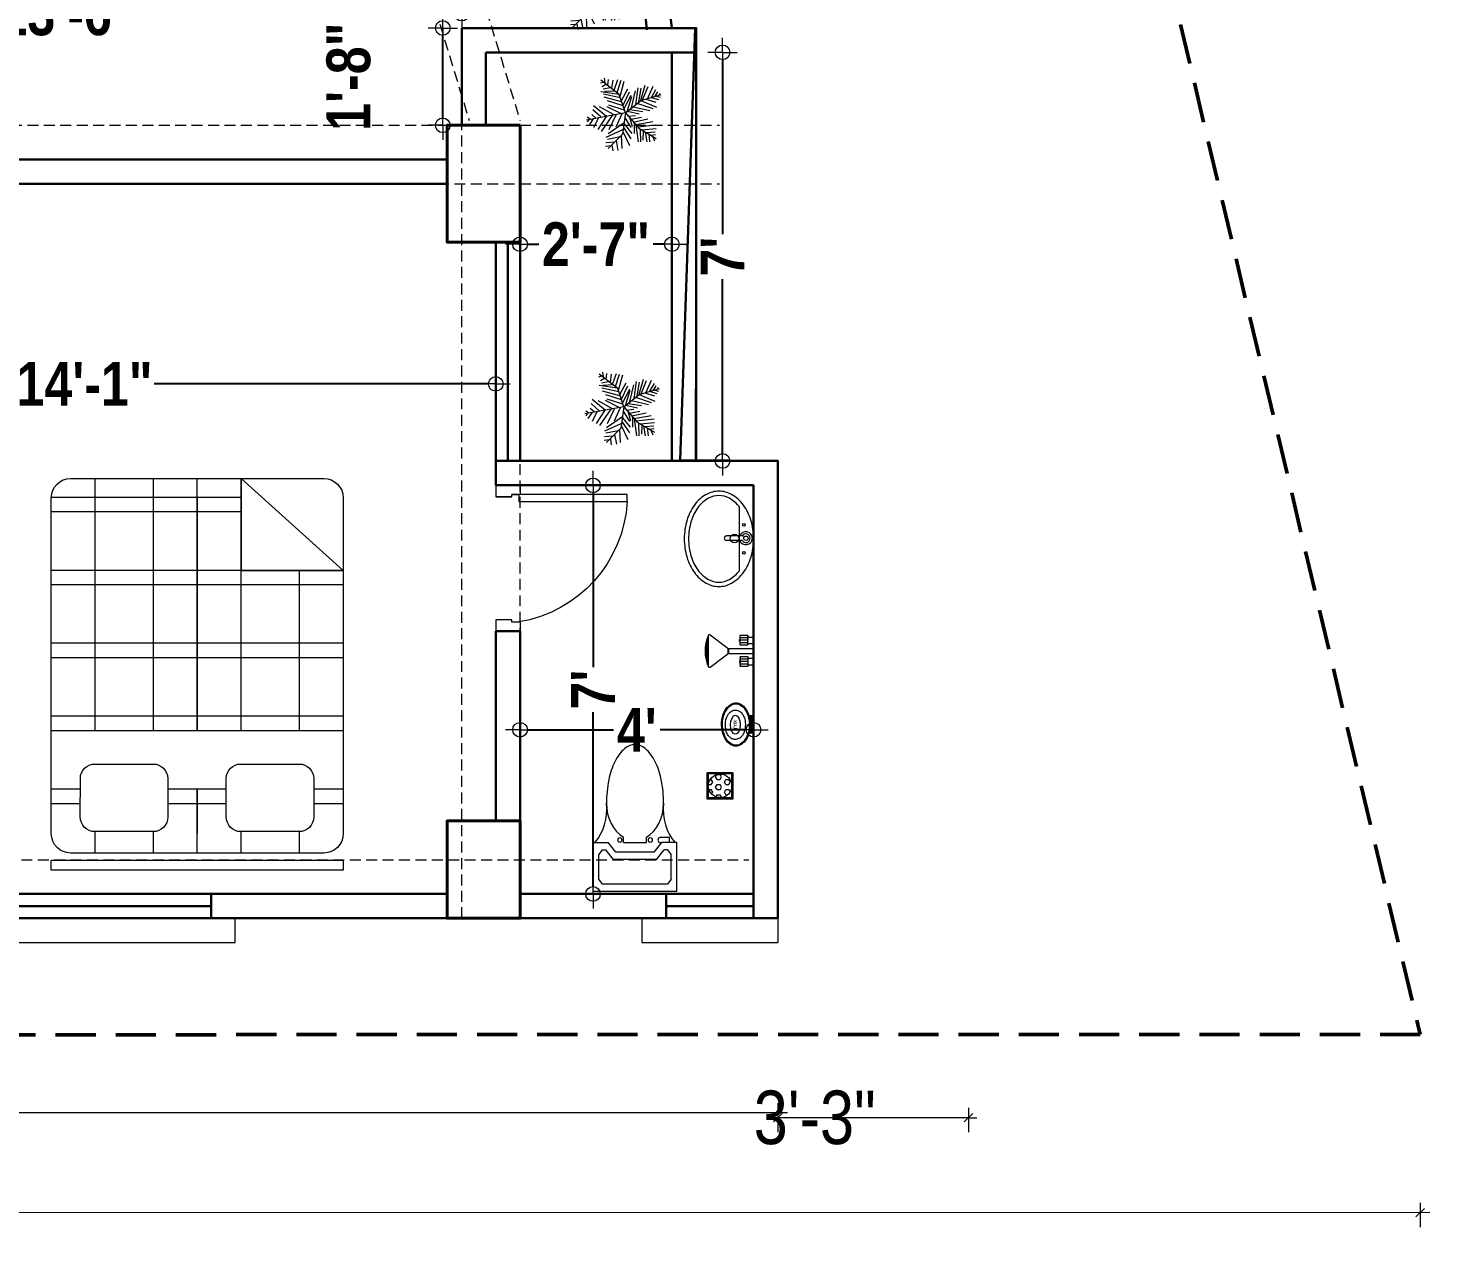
# Model space of a CAD drawing. Header units: inches. Extents: x 64086 to 138972, y -13497 to 16809.
# Drawn here: x 97762.7 to 98050.9, y -10913.1 to -10662.4 of the extents above; entities that cross this region are included whole.
import ezdxf

# ---------------------------------------------------------------- set-up
doc = ezdxf.new("R2010")
doc.units = ezdxf.units.IN
doc.header["$LTSCALE"] = 0.5
doc.header["$MEASUREMENT"] = 0
doc.header["$PDMODE"] = 2
doc.linetypes.add('DASHED', pattern=[0.75, 0.5, -0.25])
doc.layers.get('0').update_dxf_attribs({"lineweight": 13})
for name, color, linetype, lineweight in [('A-TOIL', 6, 'Continuous', 15), ('BEAM 2', 87, 'Continuous', 15), ('Boundary', 6, 'DASHED', 50), ('Column', 1, 'Continuous', 40), ('DIM', 5, 'Continuous', 13), ('DOOR', 30, 'Continuous', 20), ('e-tv+tel', 5, 'Continuous', 25), ('fixture', 24, 'Continuous', 13), ('fur', 42, 'Continuous', 15), ('FURNITUER', 45, 'Continuous', 15), ('P-BASIN1', 6, 'Continuous', 15), ('P-COMMODE', 6, 'Continuous', 15), ('P-FLOOR-DRAIN', 4, 'Continuous', 15), ('P-SHOWER', 7, 'Continuous', 15), ('plant', 70, 'Continuous', 5), ('railing', 30, 'Continuous', 15), ('Raling', 35, 'Continuous', 20), ('TEXT', 7, 'Continuous', 13), ('WALL', 7, 'Continuous', 30), ('WALL-0', 7, 'Continuous', 18), ('Wall_20', 253, 'Continuous', 20)]:
    doc.layers.add(name, color=color, linetype=linetype, lineweight=lineweight)
doc.layers.add('FURNITURE', color=157, linetype='Continuous')
doc.styles.add('1', font='ARIALN.TTF')
doc.styles.get("Standard").update_dxf_attribs({"font": 'ARIALNB.TTF'})
doc.dimstyles.new('Column Dim', dxfattribs={"dimtxt": 9, "dimasz": 1.5, "dimexe": 13.25, "dimexo": 11, "dimgap": 1, "dimtad": 0, "dimdec": 1, "dimzin": 0, "dimdsep": 46, "dimlunit": 4, "dimtxsty": 'Standard', "dimblk": 'DIM', "dimcen": 0, "dimse1": 1, "dimse2": 1, "dimclrd": 5, "dimclre": 5, "dimclrt": 7, "dimadec": 0, "dimazin": 0, "dimtfac": 1, "dimtdec": 1, "dimtofl": 0, "dimtmove": 2, "dimatfit": 3, "dimldrblk": 'DIM', "dimfxl": 1, "dimtolj": 1, "dimtzin": 0, "dimarcsym": 0})
doc.dimstyles.new('DIM-1-2', dxfattribs={"dimtxt": 8, "dimasz": 1.75, "dimexe": 3, "dimexo": 2, "dimgap": 3, "dimtad": 0, "dimdec": 0, "dimzin": 3, "dimdsep": 46, "dimlunit": 4, "dimtxsty": '1', "dimblk": 'OBLIQUE', "dimcen": 1, "dimdle": 2, "dimclrd": 256, "dimclre": 256, "dimclrt": 256, "dimadec": 0, "dimazin": 0, "dimtfac": 0.75, "dimtdec": 0, "dimtmove": 1, "dimatfit": 3, "dimldrblk": 'OBLIQUE', "dimfxl": 1, "dimtolj": 1, "dimtzin": 0, "dimlwd": -1, "dimlwe": -1, "dimarcsym": 0})
pattern_1 = [(225, (19362.28457, 30685.39488), (-0.0883883476, 0.0883883476), [])]

# ---------------------------------------------------------------- blocks, each defined once
blk = doc.blocks.new('toilet d')
at = {"layer": 'railing'}
for p, q in [((98951.72, -21113.88), (98951.72, -21091.64)), ((98951.72, -21091.64), (98953.15, -21091.64)), ((98953.15, -21091.64), (98953.15, -21113.88)), ((98925.06, -21118.64), (98925.06, -21113.64)), ((98927, -21113.64), (98925.06, -21113.64)), ((98955.06, -21113.64), (98953.15, -21113.64)), ((98955.06, -21113.64), (98955.06, -21118.64)), ((98926.96, -21113.88), (98926.96, -21115.31)), ((98926.96, -21113.88), (98926.96, -21115.31)), ((98926.96, -21115.31), (98927.44, -21115.31)), ((98927.44, -21115.31), (98927.44, -21118.64)), ((98927.44, -21115.31), (98927.44, -21118.64)), ((98953.15, -21113.88), (98951.72, -21113.88)), ((98952.68, -21115.31), (98952.68, -21118.64)), ((98952.68, -21118.64), (98952.68, -21115.31)), ((98952.68, -21115.31), (98953.15, -21115.31)), ((98953.15, -21113.88), (98953.15, -21115.31)), ((98953.15, -21115.31), (98953.15, -21113.88)), ((98927.44, -21118.64), (98925.06, -21118.64)), ((98955.06, -21118.64), (98952.68, -21118.64))]:
    blk.add_line(p, q, dxfattribs=at)
blk.add_arc((98953.17, -21118.15), 26.55, 93.112, 170.7406, dxfattribs=at)
blk = doc.blocks.new('_Oblique')
at = {"color": 0, "linetype": 'ByBlock', "lineweight": -2}
blk.add_line((-0.5, -0.5), (0.5, 0.5), dxfattribs=at)
blk = doc.blocks.new('*D552')
at = {"layer": 'Defpoints', "color": 0, "lineweight": 30, "ltscale": 3, "transparency": 16777216}
for p in [(96704.86, -10869.36), (98048.86, -10869.27), (98048.86, -10905.87)]:
    blk.add_point(p, dxfattribs=at)
at = {"layer": 'TEXT', "ltscale": 3, "transparency": 16777216}
for p, q in [((96704.86, -10903.96), (96704.86, -10908.96)), ((98048.86, -10903.87), (98048.86, -10908.87)), ((96702.86, -10905.96), (97355.28, -10905.91)), ((98050.86, -10905.87), (97398.45, -10905.91))]:
    blk.add_line(p, q, dxfattribs=at)
at = {"layer": 'TEXT', "ltscale": 3, "transparency": 16777216, "xscale": 1.75, "yscale": 1.75, "zscale": 1.75}
for p, rotation in [((96704.86, -10905.96), 180.0039345522628), ((98048.86, -10905.87), 0.003934552262808667)]:
    blk.add_blockref('_Oblique', p, dxfattribs=dict(at, rotation=rotation))
at = {"layer": 'TEXT', "ltscale": 3, "transparency": 16777216, "insert": (97376.86, -10905.91), "char_height": 11, "attachment_point": 5, "rotation": 0.0039, "style": '1'}
blk.add_mtext('\\A1;112\'-0"', dxfattribs=at)
blk = doc.blocks.new('*D556')
at = {"layer": 'Defpoints', "color": 0, "lineweight": 30, "ltscale": 3, "transparency": 16777216}
for p in [(97916.83, -10845.36), (96729.83, -10852.36), (97916.83, -10885.36)]:
    blk.add_point(p, dxfattribs=at)
at = {"layer": 'TEXT', "ltscale": 3, "transparency": 16777216}
for p, q in [((96729.83, -10883.36), (96729.83, -10888.36)), ((97916.83, -10883.36), (97916.83, -10888.36)), ((96727.83, -10885.36), (97301.32, -10885.36)), ((97918.83, -10885.36), (97345.34, -10885.36))]:
    blk.add_line(p, q, dxfattribs=at)
at = {"layer": 'TEXT', "ltscale": 3, "transparency": 16777216, "xscale": 1.75, "yscale": 1.75, "zscale": 1.75, "rotation": 180}
blk.add_blockref('_Oblique', (96729.83, -10885.36), dxfattribs=at)
at = {"layer": 'TEXT', "ltscale": 3, "transparency": 16777216, "xscale": 1.75, "yscale": 1.75, "zscale": 1.75}
blk.add_blockref('_Oblique', (97916.83, -10885.36), dxfattribs=at)
at = {"layer": 'TEXT', "ltscale": 3, "transparency": 16777216, "insert": (97323.33, -10885.36), "char_height": 11, "attachment_point": 5, "style": '1'}
blk.add_mtext('\\A1;98\'-11"', dxfattribs=at)
blk = doc.blocks.new('*D557')
at = {"layer": 'Defpoints', "color": 0, "lineweight": 30, "ltscale": 3, "transparency": 16777216}
for p in [(97916.83, -10845.36), (97955.99, -10869.28), (97916.83, -10886.36)]:
    blk.add_point(p, dxfattribs=at)
at = {"layer": 'TEXT', "ltscale": 3, "transparency": 16777216}
for p, q in [((97916.83, -10886.36), (97915.08, -10886.36)), ((97916.83, -10884.36), (97916.83, -10889.36)), ((97955.99, -10886.36), (97916.83, -10886.36)), ((97955.99, -10884.36), (97955.99, -10889.36)), ((97955.99, -10886.36), (97957.74, -10886.36))]:
    blk.add_line(p, q, dxfattribs=at)
at = {"layer": 'TEXT', "ltscale": 3, "transparency": 16777216, "xscale": 1.75, "yscale": 1.75, "zscale": 1.75}
blk.add_blockref('_Oblique', (97916.83, -10886.36), dxfattribs=at)
at = {"layer": 'TEXT', "ltscale": 3, "transparency": 16777216, "xscale": 1.75, "yscale": 1.75, "zscale": 1.75, "rotation": 180}
blk.add_blockref('_Oblique', (97955.99, -10886.36), dxfattribs=at)
at = {"layer": 'TEXT', "ltscale": 3, "transparency": 16777216, "insert": (97924.41, -10886.36), "char_height": 11, "attachment_point": 5, "style": '1'}
blk.add_mtext('\\A1;3\'-3"', dxfattribs=at)
blk = doc.blocks.new('lilklkl')
at = {"color": 23}
for p, q in [((19201.27, -4998.29), (19141.27, -4998.29)), ((19141.27, -4998.29), (19141.27, -5000.29)), ((19201.27, -5000.29), (19201.27, -4998.29)), ((19141.27, -5000.29), (19201.27, -5000.29)), ((19167.27, -5001.79), (19145.27, -5001.79)), ((19197.27, -5001.79), (19162.27, -5001.79)), ((19171.27, -5001.79), (19171.27, -5014.9)), ((19141.27, -5005.79), (19141.27, -5074.79)), ((19171.27, -5014.9), (19171.27, -5005.79)), ((19201.27, -5074.79), (19201.27, -5005.79)), ((19171.27, -5074.79), (19171.27, -5026.9)), ((19171.27, -5026.9), (19171.27, -5078.79)), ((19145.27, -5078.79), (19175.27, -5078.79)), ((19175.27, -5078.79), (19197.27, -5078.79))]:
    blk.add_line(p, q, dxfattribs=at)
at = {"color": 33}
for p, q in [((19150.27, -5001.79), (19150.27, -5006.19)), ((19162.27, -5001.79), (19162.27, -5006.19)), ((19180.27, -5001.79), (19180.27, -5006.19)), ((19192.27, -5001.79), (19192.27, -5006.19)), ((19147.23, -5011.9), (19141.27, -5011.9)), ((19171.27, -5011.9), (19165.21, -5011.9)), ((19177.23, -5011.9), (19171.27, -5011.9)), ((19201.27, -5011.9), (19195.21, -5011.9)), ((19147.24, -5014.9), (19141.27, -5014.9)), ((19171.27, -5014.9), (19165.2, -5014.9)), ((19177.24, -5014.9), (19171.27, -5014.9)), ((19201.27, -5014.9), (19195.2, -5014.9)), ((19171.27, -5026.9), (19141.27, -5026.9)), ((19150.27, -5026.9), (19150.27, -5078.79)), ((19162.27, -5026.9), (19162.27, -5078.79)), ((19201.27, -5026.9), (19171.27, -5026.9)), ((19180.27, -5026.9), (19180.27, -5078.79)), ((19192.27, -5026.9), (19192.27, -5059.9)), ((19171.27, -5029.9), (19141.27, -5029.9)), ((19201.27, -5029.9), (19171.27, -5029.9)), ((19171.27, -5041.9), (19141.27, -5041.9)), ((19201.27, -5041.9), (19171.27, -5041.9)), ((19171.27, -5044.9), (19141.27, -5044.9)), ((19201.27, -5044.9), (19171.27, -5044.9)), ((19171.27, -5056.9), (19141.27, -5056.9)), ((19201.27, -5056.9), (19171.27, -5056.9)), ((19171.27, -5059.9), (19141.27, -5059.9)), ((19201.27, -5059.9), (19171.27, -5059.9)), ((19171.27, -5071.9), (19141.27, -5071.9)), ((19180.27, -5071.9), (19171.27, -5071.9)), ((19171.27, -5074.9), (19141.27, -5074.9)), ((19180.27, -5074.9), (19171.27, -5074.9))]:
    blk.add_line(p, q, dxfattribs=at)
at = {"color": 40}
for p, q in [((19162.21, -5006.19), (19150.23, -5006.19)), ((19192.21, -5006.19), (19180.23, -5006.19)), ((19147.23, -5009.2), (19147.24, -5017.1)), ((19165.2, -5017.09), (19165.21, -5009.2)), ((19177.23, -5009.2), (19177.24, -5017.1)), ((19195.2, -5017.09), (19195.21, -5009.2)), ((19150.24, -5020.09), (19162.2, -5020.09)), ((19180.24, -5020.09), (19192.2, -5020.09))]:
    blk.add_line(p, q, dxfattribs=at)
at = {"color": 23}
for centre, start, end in [((19145.27, -5005.79), 90, 180), ((19197.27, -5005.79), 0, 90), ((19145.27, -5074.79), 180, 270), ((19197.27, -5074.79), 270, 0)]:
    blk.add_arc(centre, 4, start, end, dxfattribs=at)
at = {"color": 40}
for centre, start, end in [((19150.23, -5009.19), 90, 180.1414), ((19162.21, -5009.19), 359.8975, 90), ((19180.23, -5009.19), 90, 180.1414), ((19192.21, -5009.19), 359.8975, 90), ((19150.24, -5017.09), 180.1414, 270), ((19162.2, -5017.09), 270, 359.8975), ((19180.24, -5017.09), 180.1414, 270), ((19192.2, -5017.09), 270, 359.8975)]:
    blk.add_arc(centre, 3, start, end, dxfattribs=at)
at = {"layer": 'DOOR'}
for p, q in [((19201.27, -5059.9), (19180.27, -5078.79)), ((19180.27, -5078.79), (19180.27, -5059.9)), ((19180.27, -5059.9), (19201.27, -5059.9))]:
    blk.add_line(p, q, dxfattribs=at)
blk = doc.blocks.new('A$C32C23EB6')
at = {"layer": 'fur'}
blk.add_blockref('lilklkl', (-19141.27, 5078.79), dxfattribs=at)
blk = doc.blocks.new('p-basin11')
at = {"lineweight": 13}
for p, q in [((-0.49, 4.45), (-0.49, 0.85)), ((0.5, 0.86), (0.5, 4.45)), ((-7.44, 1.49), (7.15, 1.49))]:
    blk.add_line(p, q, dxfattribs=at)
for centre, radius in [((-0.08, 2.58), 0.99), ((-3.35, 0.44), 0.298), ((0, 0), 0.495), ((3.06, 0.44), 0.298)]:
    blk.add_circle(centre, radius, dxfattribs=at)
for centre, radius, start, end in [((-1.18, 2.6), 11.33, 106.7647, 126.0274), ((-0.15, -0.85), 14.92, 90, 106.7647), ((-0.15, -0.85), 13.93, 90, 106.7647), ((-0.15, -0.85), 13.93, 90, 106.7647), ((-0.15, -0.85), 14.92, 73.2353, 90), ((-0.15, -0.85), 13.93, 73.2353, 90), ((-0.15, -0.85), 13.93, 73.2353, 90), ((0.89, 2.6), 11.33, 53.9726, 73.2353), ((-2.77, 4.78), 8.63, 126.0274, 150.3366), ((-2.77, 4.78), 7.64, 126.0274, 150.3366), ((-2.77, 4.78), 7.64, 126.0274, 150.3366), ((-1.18, 2.6), 10.34, 106.7647, 126.0274), ((-1.18, 2.6), 10.34, 106.7647, 126.0274), ((0.89, 2.6), 10.34, 53.9726, 73.2353), ((0.89, 2.6), 10.34, 53.9726, 73.2353), ((2.48, 4.78), 7.64, 29.6634, 53.9726), ((2.48, 4.78), 8.63, 29.6634, 53.9726), ((-5.2, 6.16), 5.84, 150.3366, 180), ((-5.2, 6.16), 4.85, 150.3366, 180), ((-5.2, 6.16), 4.85, 150.3366, 180), ((4.9, 6.16), 4.85, 0, 29.6634), ((4.9, 6.16), 4.85, 360, 29.6634), ((4.9, 6.16), 5.84, 0, 29.6634), ((-5.2, 6.16), 5.84, 180, 209.6634), ((-2.77, 7.54), 8.63, 209.6634, 233.9726), ((-5.2, 6.16), 4.85, 180, 209.6634), ((-2.77, 7.54), 7.64, 209.6634, 232.3), ((0, 4.45), 0.495, 0, 180), ((2.48, 7.54), 7.64, 307.7, 330.3366), ((2.48, 7.54), 8.63, 306.0274, 330.3366), ((4.9, 6.16), 4.85, 330.3366, 0), ((4.9, 6.16), 5.84, 330.3366, 0), ((-1.18, 9.72), 11.33, 233.9726, 253.2353), ((0, 0), 1.48, 109.6514, 70.3603), ((0, 0), 0.99, 120.3431, 59.7554), ((0.89, 9.72), 11.33, 286.7647, 306.0274), ((-0.15, 13.16), 14.92, 253.2353, 270), ((-0.15, 13.16), 14.92, 270, 286.7647)]:
    blk.add_arc(centre, radius, start, end, dxfattribs=at)
blk = doc.blocks.new('pp-sh')
at = {"ltscale": 0.01}
h = blk.add_hatch(dxfattribs=at)
h.set_pattern_fill('ANSI31', color=256, style=0)
h.set_pattern_definition(pattern_1)
h.paths.add_polyline_path([(18743.58, 25839.35), (18749.1, 25839.35, 0.199471)])
h = blk.add_hatch(dxfattribs=at)
h.set_pattern_fill('ANSI31', color=256, style=0)
h.set_pattern_definition(pattern_1)
h.paths.add_polyline_path([(18745.89, 25835.65), (18746.8, 25835.65, -0.163612), (18746.84, 25835.78), (18745.84, 25835.78, -0.163612)])
for p, q in [((18743.4, 25839), (18745.84, 25835.78)), ((18749.1, 25839.35), (18743.58, 25839.35)), ((18749.28, 25839), (18746.84, 25835.78)), ((18746.84, 25835.78), (18745.84, 25835.78)), ((18746.8, 25835.65), (18745.89, 25835.65)), ((18745.89, 25835.65), (18745.89, 25831.13)), ((18746.8, 25835.65), (18746.8, 25831.13)), ((18745.28, 25833.51), (18743.51, 25833.51)), ((18743.51, 25832.08), (18743.51, 25833.51)), ((18743.95, 25832.08), (18743.95, 25833.51)), ((18744.54, 25833.62), (18744.26, 25833.62)), ((18744.26, 25833.59), (18744.26, 25833.62)), ((18744.4, 25833.59), (18744.4, 25833.62)), ((18744.4, 25832.08), (18744.4, 25833.51)), ((18744.54, 25833.59), (18744.54, 25833.62)), ((18744.84, 25832.08), (18744.84, 25833.51)), ((18745.28, 25832.08), (18745.28, 25833.51)), ((18747.4, 25832.08), (18747.4, 25833.51)), ((18747.4, 25833.51), (18749.17, 25833.51)), ((18747.84, 25832.08), (18747.84, 25833.51)), ((18748.15, 25833.59), (18748.15, 25833.62)), ((18748.15, 25833.62), (18748.42, 25833.62)), ((18748.29, 25833.59), (18748.29, 25833.62)), ((18748.29, 25832.08), (18748.29, 25833.51)), ((18748.42, 25833.59), (18748.42, 25833.62)), ((18748.73, 25832.08), (18748.73, 25833.51)), ((18749.17, 25832.08), (18749.17, 25833.51)), ((18745.28, 25832.08), (18743.51, 25832.08)), ((18743.8, 25832.04), (18743.8, 25831.13)), ((18748.88, 25831.13), (18743.8, 25831.13)), ((18744.99, 25832.04), (18744.99, 25831.13)), ((18746.8, 25831.13), (18745.89, 25831.13)), ((18747.4, 25832.08), (18749.17, 25832.08)), ((18747.69, 25832.04), (18747.69, 25831.13)), ((18748.88, 25832.04), (18748.88, 25831.13))]:
    blk.add_line(p, q, dxfattribs=at)
for centre, radius, start, end in [((18743.58, 25839.13), 0.222, 90, 216.0286), ((18746.34, 25832.71), 7.19, 67.4384, 112.5616), ((18749.1, 25839.13), 0.222, 323.9714, 90), ((18745.67, 25835.65), 0.222, 0, 37.1678), ((18747.02, 25835.65), 0.222, 142.8322, 180), ((18743.73, 25832.87), 0.68, 70.9882, 109.0118), ((18743.73, 25833.55), 0, 152.3346, 180), ((18744.4, 25832.37), 1.22, 68.7379, 111.2621), ((18744.18, 25832.87), 0.68, 70.9882, 109.0118), ((18744.62, 25832.87), 0.68, 70.9882, 109.0118), ((18745.06, 25832.87), 0.68, 70.9882, 109.0118), ((18747.62, 25832.87), 0.68, 70.9882, 109.0118), ((18748.29, 25832.37), 1.22, 68.7379, 111.2621), ((18748.06, 25832.87), 0.68, 70.9882, 109.0118), ((18748.51, 25832.87), 0.68, 70.9882, 109.0118), ((18748.95, 25832.87), 0.68, 70.9882, 109.0118), ((18748.95, 25833.55), 0, 0, 27.6654), ((18743.73, 25832.72), 0.68, 250.9882, 289.0118), ((18744.18, 25832.72), 0.68, 250.9882, 289.0118), ((18744.62, 25832.72), 0.68, 250.9882, 289.0118), ((18745.06, 25832.72), 0.68, 250.9882, 289.0118), ((18747.62, 25832.72), 0.68, 250.9882, 289.0118), ((18748.06, 25832.72), 0.68, 250.9882, 289.0118), ((18748.51, 25832.72), 0.68, 250.9882, 289.0118), ((18748.95, 25832.72), 0.68, 250.9882, 289.0118)]:
    blk.add_arc(centre, radius, start, end, dxfattribs=at)
blk = doc.blocks.new('RY')
at = {"layer": 'fixture'}
for p, q in [((227073.05, -59649.09), (227072.37, -59649.09)), ((227073.05, -59649.32), (227072.43, -59649.32)), ((227073.05, -59649.54), (227072.48, -59649.54)), ((227073.05, -59649.76), (227072.52, -59649.76)), ((227073.05, -59652.62), (227073.05, -59649.09)), ((227072.39, -59652.62), (227073.05, -59652.62)), ((227073.05, -59652.4), (227072.45, -59652.4)), ((227073.05, -59652.18), (227072.49, -59652.18)), ((227073.05, -59651.96), (227072.54, -59651.96)), ((227073.05, -59649.98), (227072.56, -59649.98)), ((227073.05, -59651.74), (227072.57, -59651.74)), ((227073.05, -59650.2), (227072.59, -59650.2)), ((227073.05, -59651.52), (227072.59, -59651.52)), ((227073.05, -59650.42), (227072.61, -59650.42)), ((227073.05, -59651.3), (227072.61, -59651.3)), ((227073.05, -59650.64), (227072.62, -59650.64)), ((227073.05, -59651.08), (227072.62, -59651.08)), ((227073.05, -59650.86), (227072.63, -59650.86))]:
    blk.add_line(p, q, dxfattribs=at)
at = {"layer": 'fixture', "color": 37}
blk.add_ellipse((227069.56, -59650.94), major_axis=(0.03, 1.96), ratio=0.508227, dxfattribs=at)
at = {"layer": 'fixture'}
for points, knots in [([(227069.67, -59655.34), (227070.14, -59655.34), (227070.61, -59655.17), (227071.49, -59654.46), (227071.88, -59653.92), (227072.44, -59652.6), (227072.61, -59651.83), (227072.64, -59650.26), (227072.52, -59649.46), (227072.02, -59648.09), (227071.65, -59647.51), (227070.8, -59646.71), (227070.32, -59646.49), (227069.39, -59646.39), (227068.91, -59646.52), (227068.01, -59647.13), (227067.6, -59647.62), (227066.98, -59648.88), (227066.78, -59649.63), (227066.67, -59651.2), (227066.76, -59652), (227067.19, -59653.43), (227067.53, -59654.05), (227068.36, -59654.94), (227068.83, -59655.21), (227069.42, -59655.33), (227069.54, -59655.34), (227069.67, -59655.34)], [0, 0, 0, 0, 0.512242, 0.512242, 1.024485, 1.024485, 1.536727, 1.536727, 2.04897, 2.04897, 2.561212, 2.561212, 3.073455, 3.073455, 3.585697, 3.585697, 4.09794, 4.09794, 4.610182, 4.610182, 5.122425, 5.122425, 5.634667, 5.634667, 6.14691, 6.14691, 6.283185, 6.283185, 6.283185, 6.283185]), ([(227069.67, -59655.14), (227070.05, -59655.14), (227070.44, -59655.01), (227071.19, -59654.47), (227071.55, -59654.05), (227072.1, -59652.97), (227072.3, -59652.32), (227072.46, -59650.96), (227072.43, -59650.24), (227072.15, -59648.92), (227071.9, -59648.32), (227071.27, -59647.37), (227070.89, -59647.03), (227070.12, -59646.65), (227069.74, -59646.59), (227068.97, -59646.73), (227068.58, -59646.93), (227067.86, -59647.63), (227067.53, -59648.13), (227067.07, -59649.31), (227066.93, -59650), (227066.89, -59651.43), (227067, -59652.18), (227067.43, -59653.43), (227067.73, -59653.96), (227068.41, -59654.72), (227068.79, -59654.96), (227069.34, -59655.12), (227069.5, -59655.14), (227069.67, -59655.14)], [0, 0, 0, 0, 0.466932, 0.466932, 0.933864, 0.933864, 1.400796, 1.400796, 1.867727, 1.867727, 2.334659, 2.334659, 2.801591, 2.801591, 3.268523, 3.268523, 3.735455, 3.735455, 4.202387, 4.202387, 4.669318, 4.669318, 5.165008, 5.165008, 5.62593, 5.62593, 6.080806, 6.080806, 6.283185, 6.283185, 6.283185, 6.283185])]:
    blk.add_open_spline(points, degree=3, knots=knots, dxfattribs=at)
at = {"layer": 'fixture', "color": 37}
blk.add_open_spline([(227069.6, -59647.92), (227069.34, -59647.91), (227069.09, -59647.98), (227068.25, -59648.39), (227067.93, -59648.94), (227067.55, -59650.04), (227067.47, -59650.66), (227067.53, -59651.62), (227067.59, -59651.97), (227067.78, -59652.58), (227067.9, -59652.86), (227068.21, -59653.33), (227068.41, -59653.53), (227068.88, -59653.84), (227069.16, -59653.93), (227069.74, -59653.97), (227070.04, -59653.9), (227070.53, -59653.65), (227070.73, -59653.47), (227071.05, -59653.09), (227071.17, -59652.88), (227071.47, -59652.22), (227071.57, -59651.72), (227071.64, -59650.73), (227071.6, -59650.22), (227071.4, -59649.43), (227071.28, -59649.13), (227070.94, -59648.58), (227070.71, -59648.32), (227070.17, -59648.01), (227069.9, -59647.92), (227069.6, -59647.92)], degree=3, knots=[0, 0, 0, 0, 0.251826, 0.251826, 0.981976, 0.981976, 1.712126, 1.712126, 2.138681, 2.138681, 2.508948, 2.508948, 2.825837, 2.825837, 3.120106, 3.120106, 3.414376, 3.414376, 3.708645, 3.708645, 4.002915, 4.002915, 4.608496, 4.608496, 5.214077, 5.214077, 5.606251, 5.606251, 5.998425, 5.998425, 6.283185, 6.283185, 6.283185, 6.283185], dxfattribs=at)
at = {"layer": 'fixture', "color": 37, "text_generation_flag": 4}
blk.add_text('Lux ', height=0.75, rotation=90, dxfattribs=at).set_placement((227069.24, -59651.81))
blk = doc.blocks.new('*X21')
at = {"color": 0}
for p, q in [((350.31, 2158.03), (350.62, 2158.57)), ((350.62, 2158.57), (351.25, 2158.57)), ((351.56, 2158.03), (351.25, 2158.57)), ((348.86, 2156.4), (349.37, 2156.4)), ((349, 2155.32), (349.37, 2155.32)), ((349.22, 2157.49), (349.37, 2157.49)), ((349.37, 2156.4), (349.69, 2156.94)), ((349.69, 2156.94), (349.37, 2157.49)), ((349.69, 2154.78), (349.37, 2155.32)), ((350.62, 2157.49), (350.31, 2158.03)), ((350.31, 2155.86), (350.62, 2156.4)), ((350.62, 2155.32), (350.31, 2155.86)), ((350.62, 2157.49), (351.25, 2157.49)), ((350.62, 2156.4), (351.25, 2156.4)), ((350.62, 2155.32), (351.25, 2155.32)), ((351.25, 2157.49), (351.56, 2158.03)), ((351.56, 2155.86), (351.25, 2156.4)), ((351.25, 2155.32), (351.56, 2155.86)), ((352.19, 2156.94), (352.5, 2157.49)), ((352.5, 2156.4), (352.19, 2156.94)), ((352.19, 2154.78), (352.5, 2155.32)), ((352.5, 2157.49), (353.12, 2157.49)), ((352.5, 2156.4), (353.12, 2156.4)), ((352.5, 2155.32), (353.12, 2155.32)), ((353.12, 2156.4), (353.44, 2156.94)), ((353.44, 2156.94), (353.12, 2157.49)), ((353.43, 2154.79), (353.12, 2155.32)), ((349.51, 2154.48), (349.69, 2154.78)), ((350.41, 2153.86), (350.62, 2154.24)), ((350.62, 2154.24), (351.25, 2154.24)), ((351.56, 2153.7), (351.25, 2154.24)), ((351.56, 2153.69), (351.56, 2153.7)), ((352.5, 2154.24), (352.19, 2154.78)), ((352.5, 2154.24), (352.92, 2154.24))]:
    blk.add_line(p, q, dxfattribs=at)
blk = doc.blocks.new('P-FLOOR')
at = {"layer": 'P-FLOOR-DRAIN'}
for points in [[(-2.08, 5.48), (-2.08, 0.98), (2.42, 0.98), (2.42, 5.48)], [(-1.85, 5.25), (-1.85, 1.2), (2.2, 1.2), (2.2, 5.25)]]:
    blk.add_lwpolyline(points, close=True, dxfattribs=at)
blk.add_circle((0.17, 3.23), 2.02, dxfattribs=at)
at = {"layer": 'P-FLOOR-DRAIN', "xscale": 0.8, "yscale": 0.8, "zscale": 0.8, "rotation": 270}
blk.add_blockref('*X21', (-1724.74, 284.25), dxfattribs=at)
blk = doc.blocks.new('A$C3B0820DD')
at = {"layer": 'A-TOIL'}
for p, q in [((0, 26.47), (0, 17.65)), ((0, 26.47), (15.1, 26.47)), ((15.1, 26.47), (15.1, 17.65)), ((1.03, 24.26), (1.72, 25.14)), ((1.03, 24.26), (1.03, 19.85)), ((1.72, 25.14), (13.38, 25.14)), ((13.38, 25.14), (14.07, 24.26)), ((14.07, 24.26), (14.07, 19.85)), ((3.69, 20.73), (2.32, 18.97)), ((3.69, 20.73), (11.41, 20.73)), ((11.41, 20.73), (12.78, 18.97)), ((1.72, 18.97), (1.03, 19.85)), ((1.72, 18.97), (2.32, 18.97)), ((4.12, 19.41), (2.74, 17.65)), ((4.12, 19.41), (10.98, 19.41)), ((10.98, 19.41), (12.35, 17.65)), ((13.38, 18.97), (12.78, 18.97)), ((14.07, 19.85), (13.38, 18.97)), ((0, 17.65), (2.74, 17.65)), ((1.37, 17.65), (1.37, 16.76)), ((1.37, 16.76), (3.09, 16.76)), ((3.09, 17.65), (2.74, 17.65)), ((5.49, 17.65), (5.49, 16.65)), ((9.61, 17.65), (5.49, 17.65)), ((9.61, 17.65), (9.61, 16.65)), ((15.1, 17.65), (12.35, 17.65))]:
    blk.add_line(p, q, dxfattribs=at)
for centre, major_axis, start_param, end_param in [((4.8, 17.2), (0, 0.441), 4.712389, 10.995574), ((10.29, 17.2), (0, 0.441), 4.712389, 10.995574), ((-3.71, 11.66), (0, 7.94), 4.576272, 5.566047), ((7.55, 10.59), (0, 6.62), 0.411517, 1.570796), ((3.09, 17.2), (0, 0.441), 3.141593, 6.283185), ((7.55, 10.59), (0, 6.62), -1.570796, -0.411517), ((18.81, 11.66), (0, 7.94), 0.717138, 1.706913), ((15.53, 10.59), (0, 16.88), 1.570797, 1.824118), ((-0.44, 10.59), (0, 16.88), 4.459068, 4.712388), ((11.59, 9.28), (0, 11.65), 1.824118, 2.129396), ((3.5, 9.28), (0, 11.65), 4.153789, 4.459067), ((9.11, 7.28), (0, 7.88), 2.129396, 2.556312), ((5.99, 7.28), (0, 7.88), 3.726874, 4.153789), ((7.55, 4.25), (0, 4.25), 2.556313, 3.141592), ((7.55, 4.25), (0, 4.25), 3.141593, 3.726873)]:
    blk.add_ellipse(centre, major_axis=major_axis, ratio=0.777778, start_param=start_param, end_param=end_param, dxfattribs=at)
blk = doc.blocks.new('*U13')
for p, q in [((-185.1152, 1008.5578), (-553.1612, 1185.4942)), ((-221.9198, 1197.3052), (-433.5526, 1338.8594)), ((-258.7244, 1362.456), (-332.3336, 1421.4348)), ((0, 0), (-266.7, 1447.8)), ((-231.1146, 1315.2628), (-166.7002, 1421.4348)), ((-194.31, 1102.9442), (-65.4812, 1256.284)), ((-148.3106, 914.1968), (118.5418, 1220.9018)), ((-129.8956, 701.8528), (265.7602, 1185.4942)), ((-800.1, 114.3), (-1333.5, 647.7)), ((-1234.059, 536.7274), (-1252.4486, 737.2604)), ((-1105.2302, 725.4494), (-1077.6458, 395.1732)), ((-976.4268, 666.4706), (-884.4026, 194.6402)), ((-902.8176, 713.6638), (-617.5756, 100.2538)), ((-369.1382, 53.086), (-783.1836, 642.874)), ((-93.091, 489.5342), (-700.3796, 902.3858)), ((-129.8956, 713.6638), (-626.7704, 1032.1544)), ((-617.5756, 607.4918), (-74.7014, 347.98)), ((-74.7014, 418.7444), (219.7608, 961.39)), ((-28.6766, 171.0436), (228.9556, 678.2816)), ((100.1268, 41.275), (284.1498, 619.2774)), ((256.5654, 88.4682), (449.7832, 666.4706)), ((412.9786, 147.447), (587.8068, 796.2392)), ((560.197, 182.8292), (698.2206, 819.8358)), ((685.8, 228.6), (1219.2, 914.4)), ((689.0258, 230.0224), (790.2448, 914.1968)), ((808.6344, 784.4282), (827.0494, 418.7444)), ((891.4384, 831.6214), (946.658, 572.1096)), ((983.4626, 867.0036), (1066.2666, 725.4494)), ((1029.462, 654.685), (1241.0948, 631.0884)), ((1112.2914, 760.8316), (1296.3144, 784.4282)), ((1121.4862, 925.9824), (1149.0706, 831.6214)), ((-1206.4492, 501.3198), (-1418.082, 465.9376)), ((-1031.621, 347.98), (-1399.667, 277.1902)), ((-847.598, 159.2326), (-1326.0578, 135.636)), ((-718.7946, 88.4682), (-1215.644, -147.447)), ((-543.9664, 76.6572), (-967.2066, -206.4512)), ((0, 0), (-800.1, 114.3)), ((-405.9428, 53.086), (-764.794, -241.8334)), ((0, 0), (-571.5, -495.3)), ((-166.7002, 29.4894), (-543.9664, -206.4512)), ((-525.5514, 347.98), (-28.6766, 123.8504)), ((0, 0), (685.8, 228.6)), ((0, 0), (457.2, -571.5)), ((164.5412, 41.275), (661.416, -218.2368)), ((284.1498, 88.4682), (781.0246, -147.447)), ((458.978, 147.447), (891.4384, -88.4682)), ((615.4166, 194.6402), (1185.8752, 41.275)), ((753.4148, 312.5978), (1222.6798, 159.2326)), ((845.439, 418.7444), (1241.0948, 277.1902)), ((919.0482, 501.3198), (1222.6798, 454.152)), ((-442.7474, -383.3876), (-1086.8406, -477.7486)), ((-571.5, -495.3), (-952.5, -1143)), ((-387.5278, -324.4088), (-764.794, -324.4088)), ((-525.5514, -465.963), (-451.9422, -1126.5408)), ((-166.7002, -147.447), (-507.1618, -253.619)), ((-433.5526, -383.3876), (-323.1134, -1020.3688)), ((-341.5284, -289.0012), (-221.9198, -831.6214)), ((-240.3094, -218.2368), (-157.5054, -595.7062)), ((-120.7008, -88.4682), (-93.091, -371.5766)), ((63.3222, -76.6826), (-37.8714, -513.1308)), ((44.9326, -64.897), (615.4166, -241.8334)), ((127.7366, -159.258), (54.1274, -654.685)), ((228.9556, -289.0012), (90.932, -914.1968)), ((357.759, -430.5554), (164.5412, -1020.3688)), ((192.151, -230.0224), (817.8292, -371.5766)), ((311.7596, -383.3876), (937.4378, -477.7486)), ((412.9786, -501.3452), (919.0482, -583.9206)), ((-718.7946, -737.2604), (-1086.8406, -796.2392)), ((-617.5756, -548.5384), (-1077.6458, -560.324)), ((-783.1836, -867.029), (-1077.6458, -902.4112)), ((-875.2078, -1008.5832), (-1040.8412, -1079.3476)), ((-681.9646, -666.496), (-1022.4262, -654.685)), ((-829.2084, -937.7934), (-810.7934, -1126.5408)), ((-737.1842, -784.4536), (-709.5744, -1114.7298)), ((-635.9652, -607.5172), (-580.771, -1150.1374)), ((458.978, -572.1096), (210.5406, -1161.923)), ((514.1976, -772.6426), (403.7838, -1138.3264)), ((457.2, -571.5), (685.8, -1333.5)), ((468.1982, -572.1096), (1029.462, -737.2604)), ((486.5878, -642.8994), (983.4626, -843.4324)), ((578.612, -961.39), (495.7826, -1232.7128)), ((541.8074, -831.6214), (992.6574, -1032.1544)), ((578.612, -973.1756), (873.0488, -1138.3264)), ((624.6114, -1161.923), (587.8068, -1291.6916)), ((624.6114, -1102.9442), (781.0246, -1209.1162)), ((679.8056, -1268.095), (716.6102, -1291.6916))]:
    blk.add_line(p, q)
blk = doc.blocks.new('DIM')
at = {"layer": 'DIM'}
for q in [(0, 2), (-2, 0), (0, -2), (2, 0)]:
    blk.add_line((0, 0), q, dxfattribs=at)
blk.add_circle((0, 0), 1, dxfattribs=at)
blk = doc.blocks.new('*D629')
at = {"layer": 'Defpoints', "color": 0, "lineweight": 30, "ltscale": 15, "transparency": 16777216}
for p in [(97858.83, -10735.52), (97689.81, -10812.45), (97858.83, -10812.45)]:
    blk.add_point(p, dxfattribs=at)
at = {"layer": 'WALL', "color": 5, "lineweight": -2, "ltscale": 15, "transparency": 16777216}
for p, q in [((97691.31, -10735.52), (97760, -10735.52)), ((97857.33, -10735.52), (97788.64, -10735.52))]:
    blk.add_line(p, q, dxfattribs=at)
at = {"layer": 'WALL', "color": 5, "lineweight": -2, "ltscale": 15, "transparency": 16777216, "xscale": 1.5, "yscale": 1.5, "zscale": 1.5, "rotation": 180}
blk.add_blockref('DIM', (97689.81, -10735.52), dxfattribs=at)
at = {"layer": 'WALL', "color": 5, "lineweight": -2, "ltscale": 15, "transparency": 16777216, "xscale": 1.5, "yscale": 1.5, "zscale": 1.5}
blk.add_blockref('DIM', (97858.83, -10735.52), dxfattribs=at)
at = {"layer": 'WALL', "color": 7, "lineweight": 30, "ltscale": 15, "transparency": 16777216, "insert": (97774.32, -10735.52), "char_height": 9, "attachment_point": 5}
blk.add_mtext('\\A1;14\'-1"', dxfattribs=at)
blk = doc.blocks.new('*D631')
at = {"layer": 'Defpoints', "color": 0, "lineweight": 30, "ltscale": 15, "transparency": 16777216}
for p in [(97847.95, -10662.36), (97851.83, -10662.36), (97851.83, -10682.36)]:
    blk.add_point(p, dxfattribs=at)
at = {"layer": 'WALL', "color": 5, "lineweight": -2, "ltscale": 15, "transparency": 16777216}
blk.add_line((97847.95, -10680.86), (97847.95, -10663.86), dxfattribs=at)
at = {"layer": 'WALL', "color": 5, "lineweight": -2, "ltscale": 15, "transparency": 16777216, "xscale": 1.5, "yscale": 1.5, "zscale": 1.5}
for p, rotation in [((97847.95, -10662.36), 90), ((97847.95, -10682.36), 270)]:
    blk.add_blockref('DIM', p, dxfattribs=dict(at, rotation=rotation))
at = {"layer": 'WALL', "color": 7, "lineweight": 30, "ltscale": 15, "transparency": 16777216, "insert": (97828.6, -10672.36), "char_height": 9, "attachment_point": 5, "rotation": 90}
blk.add_mtext('\\A1;1\'-8"', dxfattribs=at)
blk = doc.blocks.new('*D632')
at = {"layer": 'Defpoints', "color": 0, "lineweight": 30, "ltscale": 15, "transparency": 16777216}
for p in [(97689.81, -10590.36), (97851.83, -10590.36), (97689.81, -10659.41)]:
    blk.add_point(p, dxfattribs=at)
at = {"layer": 'WALL', "color": 5, "lineweight": -2, "ltscale": 15, "transparency": 16777216}
for p, q in [((97691.31, -10659.41), (97756.5, -10659.41)), ((97850.33, -10659.41), (97785.14, -10659.41))]:
    blk.add_line(p, q, dxfattribs=at)
at = {"layer": 'WALL', "color": 5, "lineweight": -2, "ltscale": 15, "transparency": 16777216, "xscale": 1.5, "yscale": 1.5, "zscale": 1.5, "rotation": 180}
blk.add_blockref('DIM', (97689.81, -10659.41), dxfattribs=at)
at = {"layer": 'WALL', "color": 5, "lineweight": -2, "ltscale": 15, "transparency": 16777216, "xscale": 1.5, "yscale": 1.5, "zscale": 1.5}
blk.add_blockref('DIM', (97851.83, -10659.41), dxfattribs=at)
at = {"layer": 'WALL', "color": 7, "lineweight": 30, "ltscale": 15, "transparency": 16777216, "insert": (97770.82, -10659.41), "char_height": 9, "attachment_point": 5}
blk.add_mtext('\\A1;13\'-6"', dxfattribs=at)
blk = doc.blocks.new('*D633')
at = {"layer": 'Defpoints', "color": 0, "lineweight": 30, "ltscale": 15, "transparency": 16777216}
for p in [(97863.83, -10703.21), (97895.05, -10703.21), (97895.05, -10706.8)]:
    blk.add_point(p, dxfattribs=at)
at = {"layer": 'WALL', "color": 5, "lineweight": -2, "ltscale": 15, "transparency": 16777216}
for p, q in [((97865.33, -10706.8), (97867.71, -10706.8)), ((97893.55, -10706.8), (97891.17, -10706.8))]:
    blk.add_line(p, q, dxfattribs=at)
at = {"layer": 'WALL', "color": 5, "lineweight": -2, "ltscale": 15, "transparency": 16777216, "xscale": 1.5, "yscale": 1.5, "zscale": 1.5, "rotation": 180}
blk.add_blockref('DIM', (97863.83, -10706.8), dxfattribs=at)
at = {"layer": 'WALL', "color": 5, "lineweight": -2, "ltscale": 15, "transparency": 16777216, "xscale": 1.5, "yscale": 1.5, "zscale": 1.5}
blk.add_blockref('DIM', (97895.05, -10706.8), dxfattribs=at)
at = {"layer": 'WALL', "color": 7, "lineweight": 30, "ltscale": 15, "transparency": 16777216, "insert": (97879.44, -10706.8), "char_height": 9, "attachment_point": 5}
blk.add_mtext('\\A1;2\'-7"', dxfattribs=at)
blk = doc.blocks.new('*D634')
at = {"layer": 'Defpoints', "color": 0, "lineweight": 30, "ltscale": 15, "transparency": 16777216}
for p in [(97872.37, -10667.36), (97872.37, -10751.36), (97905.45, -10751.36)]:
    blk.add_point(p, dxfattribs=at)
at = {"layer": 'WALL', "color": 5, "lineweight": -2, "ltscale": 15, "transparency": 16777216}
for p, q in [((97905.45, -10668.86), (97905.45, -10704.71)), ((97905.45, -10749.86), (97905.45, -10714.01))]:
    blk.add_line(p, q, dxfattribs=at)
at = {"layer": 'WALL', "color": 5, "lineweight": -2, "ltscale": 15, "transparency": 16777216, "xscale": 1.5, "yscale": 1.5, "zscale": 1.5}
for p, rotation in [((97905.45, -10667.36), 90), ((97905.45, -10751.36), 270)]:
    blk.add_blockref('DIM', p, dxfattribs=dict(at, rotation=rotation))
at = {"layer": 'WALL', "color": 7, "lineweight": 30, "ltscale": 15, "transparency": 16777216, "insert": (97905.45, -10709.36), "char_height": 9, "attachment_point": 5, "rotation": 90}
blk.add_mtext("\\A1;7'", dxfattribs=at)
blk = doc.blocks.new('*D635')
at = {"layer": 'Defpoints', "color": 0, "lineweight": 30, "ltscale": 15, "transparency": 16777216}
for p in [(97892.8, -10756.36), (97878.83, -10840.36), (97892.8, -10840.36)]:
    blk.add_point(p, dxfattribs=at)
at = {"layer": 'WALL', "color": 5, "lineweight": -2, "ltscale": 15, "transparency": 16777216}
for p, q in [((97878.83, -10757.86), (97878.83, -10793.71)), ((97878.83, -10838.86), (97878.83, -10803.01))]:
    blk.add_line(p, q, dxfattribs=at)
at = {"layer": 'WALL', "color": 5, "lineweight": -2, "ltscale": 15, "transparency": 16777216, "xscale": 1.5, "yscale": 1.5, "zscale": 1.5}
for p, rotation in [((97878.83, -10756.36), 90), ((97878.83, -10840.36), 270)]:
    blk.add_blockref('DIM', p, dxfattribs=dict(at, rotation=rotation))
at = {"layer": 'WALL', "color": 7, "lineweight": 30, "ltscale": 15, "transparency": 16777216, "insert": (97878.83, -10798.36), "char_height": 9, "attachment_point": 5, "rotation": 90}
blk.add_mtext("\\A1;7'", dxfattribs=at)
blk = doc.blocks.new('*D636')
at = {"layer": 'Defpoints', "color": 0, "lineweight": 30, "ltscale": 15, "transparency": 16777216}
for p in [(97911.83, -10806.62), (97863.83, -10815.58), (97911.83, -10815.58)]:
    blk.add_point(p, dxfattribs=at)
at = {"layer": 'WALL', "color": 5, "lineweight": -2, "ltscale": 15, "transparency": 16777216}
for p, q in [((97865.33, -10806.62), (97883.06, -10806.62)), ((97910.33, -10806.62), (97892.61, -10806.62))]:
    blk.add_line(p, q, dxfattribs=at)
at = {"layer": 'WALL', "color": 5, "lineweight": -2, "ltscale": 15, "transparency": 16777216, "xscale": 1.5, "yscale": 1.5, "zscale": 1.5, "rotation": 180}
blk.add_blockref('DIM', (97863.83, -10806.62), dxfattribs=at)
at = {"layer": 'WALL', "color": 5, "lineweight": -2, "ltscale": 15, "transparency": 16777216, "xscale": 1.5, "yscale": 1.5, "zscale": 1.5}
blk.add_blockref('DIM', (97911.83, -10806.62), dxfattribs=at)
at = {"layer": 'WALL', "color": 7, "lineweight": 30, "ltscale": 15, "transparency": 16777216, "insert": (97887.83, -10806.62), "char_height": 9, "attachment_point": 5}
blk.add_mtext("\\A1;4'", dxfattribs=at)

msp = doc.modelspace()

# ---------------------------------------------------------------- linework, layer by layer
at = {"layer": 'BEAM 2', "linetype": 'DASHED', "ltscale": 9}
for p, q in [((97795.83, -10458.49), (97863.83, -10681.36)), ((97786.27, -10461.41), (97853.38, -10681.36)), ((97851.83, -10845.36), (97851.83, -10681.36)), ((96729.83, -10682.36), (97904.83, -10682.36)), ((96729.83, -10694.36), (97904.83, -10694.36)), ((97863.83, -10845.36), (97863.83, -10695.17)), ((97342.82, -10833.36), (97910.83, -10833.36)), ((97342.82, -10845.36), (97910.83, -10845.36))]:
    msp.add_line(p, q, dxfattribs=at)
at = {"layer": 'Boundary', "color": 1, "ltscale": 33}
msp.add_lwpolyline([(97905.27, -10264.28), (98048.86, -10869.27), (96704.86, -10869.36), (96705.27, -10265.36), (97905.27, -10264.28)], dxfattribs=at)
at = {"layer": 'Column'}
for points in [[(97863.83, -10682.36), (97848.83, -10682.36), (97848.83, -10706.36), (97863.83, -10706.36)], [(97863.83, -10682.36), (97848.83, -10682.36), (97848.83, -10706.36), (97863.83, -10706.36)], [(97863.83, -10825.36), (97848.83, -10825.36), (97848.83, -10845.36), (97863.83, -10845.36)], [(97863.83, -10825.36), (97848.83, -10825.36), (97848.83, -10845.36), (97863.83, -10845.36)], [(97863.83, -10825.36), (97848.83, -10825.36), (97848.83, -10845.36), (97863.83, -10845.36)]]:
    msp.add_lwpolyline(points, close=True, dxfattribs=at)
at = {"layer": 'e-tv+tel', "lineweight": 30}
for p, q in [((97863.83, -10684.86), (97863.83, -10751.36)), ((97858.83, -10706.36), (97858.83, -10751.36)), ((97861.33, -10706.36), (97861.33, -10751.36)), ((97740.32, -10840.36), (97800.32, -10840.36)), ((97740.32, -10842.86), (97800.32, -10842.86)), ((97893.83, -10842.86), (97911.83, -10842.86)), ((97740.32, -10845.36), (97800.32, -10845.36))]:
    msp.add_line(p, q, dxfattribs=at)
msp.add_lwpolyline([(97893.83, -10845.36), (97893.83, -10840.36), (97911.83, -10840.36), (97911.83, -10845.36)], close=True, dxfattribs=at)
at = {"layer": 'FURNITUER', "lineweight": 30, "ltscale": 15}
msp.add_lwpolyline([(97427.85, -10616.71), (97427.85, -10552.05), (97625.31, -10552.05), (97625.31, -10568.55), (97831.84, -10568.55), (97831.84, -10566), (97883.01, -10566), (97895.05, -10662.35), (97899.85, -10662.36), (97896.77, -10751.16), (97916.83, -10751.36), (97916.83, -10845.36), (97354.82, -10845.36), (97354.62, -10821.36), (97352.82, -10821.36), (97352.82, -10771.36), (97424.82, -10771.36), (97424.82, -10682.36), (97424.83, -10616.72), (97427.85, -10616.71)], dxfattribs=at)
at = {"layer": 'P-BASIN1', "lineweight": 40}
for points in [[(97863.83, -10682.36), (97848.83, -10682.36), (97848.83, -10706.36), (97863.83, -10706.36)], [(97863.83, -10825.36), (97848.83, -10825.36), (97848.83, -10845.36), (97863.83, -10845.36)]]:
    msp.add_lwpolyline(points, close=True, dxfattribs=at)
at = {"layer": 'Raling'}
msp.add_line((97900.05, -10662.36), (97899.83, -10751.36), dxfattribs=at)
at = {"layer": 'WALL', "lineweight": 30, "ltscale": 15}
for p, q in [((97880.86, -10566.46), (97889.86, -10662.76)), ((97895.05, -10667.28), (97895.05, -10751.36)), ((97900.05, -10667.28), (97900.05, -10751.36))]:
    msp.add_line(p, q, dxfattribs=at)
at = {"layer": 'WALL', "color": 0, "ltscale": 3}
for p, q in [((97851.83, -10662.36), (97900.05, -10662.36)), ((97851.83, -10662.36), (97851.83, -10682.36)), ((97900.05, -10667.28), (97900.05, -10662.28)), ((97856.83, -10667.36), (97900.04, -10667.36)), ((97856.83, -10667.36), (97856.83, -10682.36)), ((97704.81, -10689.36), (97848.83, -10689.36)), ((97704.81, -10694.36), (97848.83, -10694.36)), ((97858.83, -10751.36), (97916.83, -10751.36)), ((97858.83, -10751.36), (97858.83, -10756.36)), ((97863.83, -10751.36), (97858.83, -10751.36)), ((97916.83, -10751.36), (97916.83, -10845.36)), ((97863.83, -10756.36), (97858.83, -10756.36)), ((97863.83, -10756.36), (97911.83, -10756.36)), ((97911.83, -10756.36), (97911.83, -10840.36)), ((97858.83, -10786.36), (97858.83, -10825.36)), ((97863.83, -10786.36), (97858.83, -10786.36)), ((97863.83, -10786.36), (97863.83, -10825.36)), ((97800.32, -10840.36), (97848.83, -10840.36)), ((97800.32, -10840.36), (97800.32, -10845.36)), ((97800.32, -10840.36), (97800.32, -10845.36)), ((97863.83, -10840.36), (97893.83, -10840.36)), ((97893.83, -10840.36), (97893.83, -10845.36)), ((97893.83, -10845.36), (97893.83, -10840.36)), ((97911.83, -10840.36), (97911.83, -10845.36)), ((97911.83, -10845.36), (97911.83, -10840.36)), ((97800.32, -10845.36), (97848.83, -10845.36)), ((97863.83, -10845.36), (97893.83, -10845.36))]:
    msp.add_line(p, q, dxfattribs=at)
at = {"layer": 'WALL'}
msp.add_line((97911.83, -10845.36), (97916.83, -10845.36), dxfattribs=at)
at = {"layer": 'Wall_20'}
for points in [[(97740.32, -10845.36), (97735.32, -10845.36), (97735.32, -10850.36), (97800.28, -10850.36), (97805.28, -10850.36), (97805.28, -10845.36)], [(97893.83, -10845.36), (97888.83, -10845.36), (97888.83, -10850.36), (97916.83, -10850.36)], [(97916.83, -10845.36), (97916.83, -10850.36)]]:
    msp.add_lwpolyline(points, dxfattribs=at)

# ---------------------------------------------------------------- block references
at = {"layer": 'FURNITURE', "xscale": -1, "rotation": 180}
msp.add_blockref('A$C32C23EB6', (97767.48, -10754.95), dxfattribs=at)
at = {"layer": 'P-BASIN1', "xscale": 0.9000000000232831, "yscale": 0.8999999999941792, "zscale": 0.8999999999999773, "rotation": 90}
msp.add_blockref('p-basin11', (97910.25, -10767.23), dxfattribs=at)
at = {"layer": 'P-COMMODE', "xscale": 1.142307692440227, "yscale": 1.142307692265604, "zscale": 1.142307692307668, "rotation": 180}
msp.add_blockref('A$C3B0820DD', (97896.08, -10809.63), dxfattribs=at)
at = {"layer": 'P-FLOOR-DRAIN', "linetype": 'Continuous', "xscale": 1.199999999953434, "yscale": 1.199999999982538, "zscale": 1.200000000000045, "rotation": 90}
msp.add_blockref('P-FLOOR', (97908.83, -10818.34), dxfattribs=at)
at = {"layer": 'P-SHOWER', "xscale": 1.125, "yscale": 1.125, "zscale": 1.125, "rotation": 90}
msp.add_blockref('pp-sh', (126971.76, -31880.04, -703.04), dxfattribs=at)
at = {"layer": 'plant', "xscale": 0.005511811003088951, "yscale": 0.005511811032192782, "zscale": 0.005511811023622047, "rotation": 90}
for p in [(97878.27, -10654.82), (97885.49, -10679.8), (97885.16, -10740.22)]:
    msp.add_blockref('*U13', p, dxfattribs=at)
at = {"layer": 'railing', "xscale": -1, "rotation": 270}
msp.add_blockref('toilet d', (118977.48, -109711.42), dxfattribs=at)
at = {"layer": 'WALL-0'}
msp.add_blockref('RY', (-129161.47, 48845.35, -703.04), dxfattribs=at)

# ---------------------------------------------------------------- dimensions: what is measured, and where the dimension line sits
at = {"layer": 'TEXT', "color": 0, "ltscale": 3}
dim = msp.add_linear_dim(base=(97916.83, -10885.36), p1=(96729.83, -10852.36), p2=(97916.83, -10845.36), dimstyle='DIM-1-2', override={"dimtxt": 11, "dimfxl": 2, "dimfxlon": 1}, dxfattribs=at)
dim.commit()
dim.dimension.update_dxf_attribs({"geometry": '*D556', "text_midpoint": (97323.33, -10885.36)})
dim = msp.add_linear_dim(base=(97916.83, -10886.36), p1=(97955.99, -10869.28), p2=(97916.83, -10845.36), dimstyle='DIM-1-2', override={"dimtxt": 11, "dimfxl": 2, "dimfxlon": 1}, dxfattribs=at)
dim.commit()
dim.dimension.update_dxf_attribs({"geometry": '*D557', "text_midpoint": (97924.41, -10886.36), "dimtype": 160})
dim = msp.add_aligned_dim(p1=(96704.86, -10869.36), p2=(98048.86, -10869.27), distance=-36.59, dimstyle='DIM-1-2', override={"dimtxt": 11, "dimfxl": 2, "dimfxlon": 1}, dxfattribs=at)
dim.commit()
dim.dimension.update_dxf_attribs({"geometry": '*D552', "text_midpoint": (97376.86, -10905.91)})
at = {"layer": 'WALL', "lineweight": 30, "ltscale": 15}
for base, p1, p2, picture, middle in [((97689.81, -10659.41), (97851.83, -10590.36), (97689.81, -10590.36), '*D632', (97770.82, -10659.41)), ((97895.05, -10706.8), (97863.83, -10703.21), (97895.05, -10703.21), '*D633', (97879.44, -10706.8)), ((97858.83, -10735.52), (97689.81, -10812.45), (97858.83, -10812.45), '*D629', (97774.32, -10735.52)), ((97911.83, -10806.62), (97863.83, -10815.58), (97911.83, -10815.58), '*D636', (97887.83, -10806.62))]:
    dim = msp.add_linear_dim(base=base, p1=p1, p2=p2, dimstyle='Column Dim', override={"dimfxl": 4}, dxfattribs=at)
    dim.commit()
    dim.dimension.update_dxf_attribs({"geometry": picture, "text_midpoint": middle})
for base, p1, p2, picture, middle in [((97847.95, -10662.36), (97851.83, -10682.36), (97851.83, -10662.36), '*D631', (97828.6, -10672.36)), ((97905.45, -10751.36), (97872.37, -10667.36), (97872.37, -10751.36), '*D634', (97905.45, -10709.36)), ((97878.83, -10840.36), (97892.8, -10756.36), (97892.8, -10840.36), '*D635', (97878.83, -10798.36))]:
    dim = msp.add_linear_dim(base=base, p1=p1, p2=p2, angle=90, dimstyle='Column Dim', override={"dimfxl": 4}, dxfattribs=at)
    dim.commit()
    dim.dimension.update_dxf_attribs({"geometry": picture, "text_midpoint": middle})

doc.saveas('drawing.dxf')
